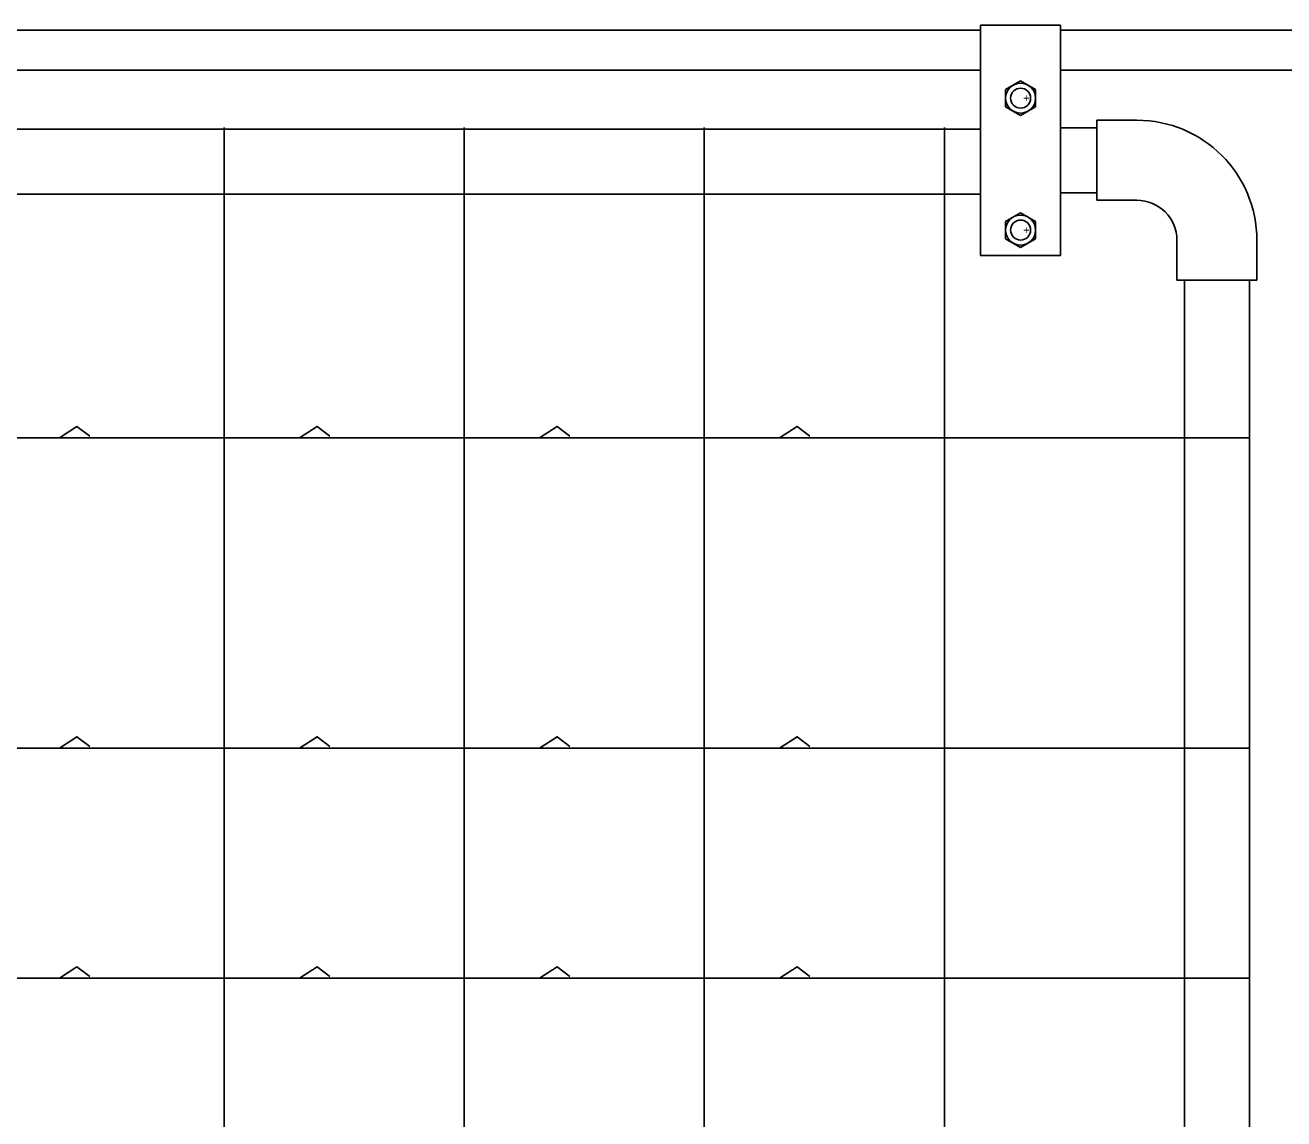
# Model space of a CAD drawing. Extents: x 1007 to 1035.5, y 1000.5 to 1021.5.
# Drawn here: x 1022.285 to 1023.268, y 1018.308 to 1019.162 of the extents above; entities that cross this region are included whole.
import ezdxf

# ---------------------------------------------------------------- set-up
doc = ezdxf.new("R2010")
doc.units = 0
doc.layers.add('Level 1', color=7, linetype='Continuous')

msp = doc.modelspace()

# ---------------------------------------------------------------- linework, layer by layer
at = {"layer": 'Level 1'}
for p, q in [((1023.03133, 1019.15792), (1021.5655, 1019.15792)), ((1023.09383, 1019.16183), (1023.03133, 1019.16183)), ((1023.03133, 1019.16183), (1023.03133, 1018.98208)), ((1023.09383, 1018.98208), (1023.09383, 1019.16183)), ((1023.5255, 1019.15792), (1023.09383, 1019.15792)), ((1023.03133, 1019.12667), (1021.5655, 1019.12667)), ((1023.5255, 1019.12667), (1023.09383, 1019.12667)), ((1023.05083, 1019.11158), (1023.06258, 1019.11833)), ((1023.07433, 1019.11158), (1023.06258, 1019.11833)), ((1023.05083, 1019.11158), (1023.05083, 1019.09808)), ((1023.07433, 1019.11158), (1023.07433, 1019.09808)), ((1023.06258, 1019.09133), (1023.05083, 1019.09808)), ((1023.06258, 1019.09133), (1023.07433, 1019.09808)), ((1023.12217, 1019.08758), (1023.15342, 1019.08758)), ((1023.12217, 1019.02508), (1023.12217, 1019.08758)), ((1021.80967, 1019.08058), (1023.03133, 1019.08058)), ((1022.4405, 1019.08183), (1022.4405, 1016.78092)), ((1022.628, 1019.08183), (1022.628, 1016.78092)), ((1022.8155, 1019.08183), (1022.8155, 1016.78092)), ((1023.00308, 1019.08183), (1023.00308, 1016.78092)), ((1023.09383, 1019.08175), (1023.12217, 1019.08175)), ((1021.80967, 1019.02983), (1023.03133, 1019.02983)), ((1023.09383, 1019.031), (1023.12217, 1019.031)), ((1023.12217, 1019.02508), (1023.15342, 1019.02508)), ((1023.05083, 1019.00858), (1023.06258, 1019.01533)), ((1023.05083, 1019.00858), (1023.05083, 1018.99508)), ((1023.07433, 1019.00858), (1023.06258, 1019.01533)), ((1023.07433, 1019.00858), (1023.07433, 1018.99508)), ((1023.06258, 1018.98833), (1023.05083, 1018.99508)), ((1023.06258, 1018.98833), (1023.07433, 1018.99508)), ((1023.18467, 1018.99383), (1023.18467, 1018.96258)), ((1023.24717, 1018.96258), (1023.24717, 1018.99383)), ((1023.03133, 1018.98208), (1023.09383, 1018.98208)), ((1023.18467, 1018.96258), (1023.24717, 1018.96258)), ((1023.19058, 1016.90008), (1023.19058, 1018.96258)), ((1023.24133, 1016.90008), (1023.24133, 1018.96258)), ((1023.24133, 1018.83958), (1021.352, 1018.83958)), ((1023.24133, 1018.59733), (1021.352, 1018.59733)), ((1023.24133, 1018.41767), (1021.352, 1018.41767))]:
    msp.add_line(p, q, dxfattribs=at)
for points in [[(1022.33558, 1018.84083), (1022.32558, 1018.84833), (1022.31183, 1018.83958)], [(1022.52308, 1018.84083), (1022.51308, 1018.84833), (1022.49933, 1018.83958)], [(1022.71058, 1018.84083), (1022.70058, 1018.84833), (1022.68683, 1018.83958)], [(1022.89808, 1018.84083), (1022.88808, 1018.84833), (1022.87433, 1018.83958)], [(1022.33558, 1018.59858), (1022.32558, 1018.60608), (1022.31183, 1018.59733)], [(1022.52308, 1018.59858), (1022.51308, 1018.60608), (1022.49933, 1018.59733)], [(1022.71058, 1018.59858), (1022.70058, 1018.60608), (1022.68683, 1018.59733)], [(1022.89808, 1018.59858), (1022.88808, 1018.60608), (1022.87433, 1018.59733)], [(1022.33558, 1018.41892), (1022.32558, 1018.42642), (1022.31183, 1018.41767)], [(1022.52308, 1018.41892), (1022.51308, 1018.42642), (1022.49933, 1018.41767)], [(1022.71058, 1018.41892), (1022.70058, 1018.42642), (1022.68683, 1018.41767)], [(1022.89808, 1018.41892), (1022.88808, 1018.42642), (1022.87433, 1018.41767)]]:
    msp.add_lwpolyline(points, dxfattribs=at)
for centre, radius in [((1023.06261, 1019.10483), 0.01172), ((1023.06261, 1019.10483), 0.00781), ((1023.06261, 1019.00183), 0.01172), ((1023.06261, 1019.00183), 0.00781)]:
    msp.add_circle(centre, radius, dxfattribs=at)
for radius in [0.09375, 0.03125]:
    msp.add_arc((1023.15344, 1018.99385), radius, 0, 90, dxfattribs=at)

# ---------------------------------------------------------------- texts
for p in [(1023.06458, 1019.10175), (1023.06458, 1018.99875)]:
    msp.add_text('+', height=0.00625, dxfattribs=at).set_placement(p)

doc.saveas('drawing.dxf')
